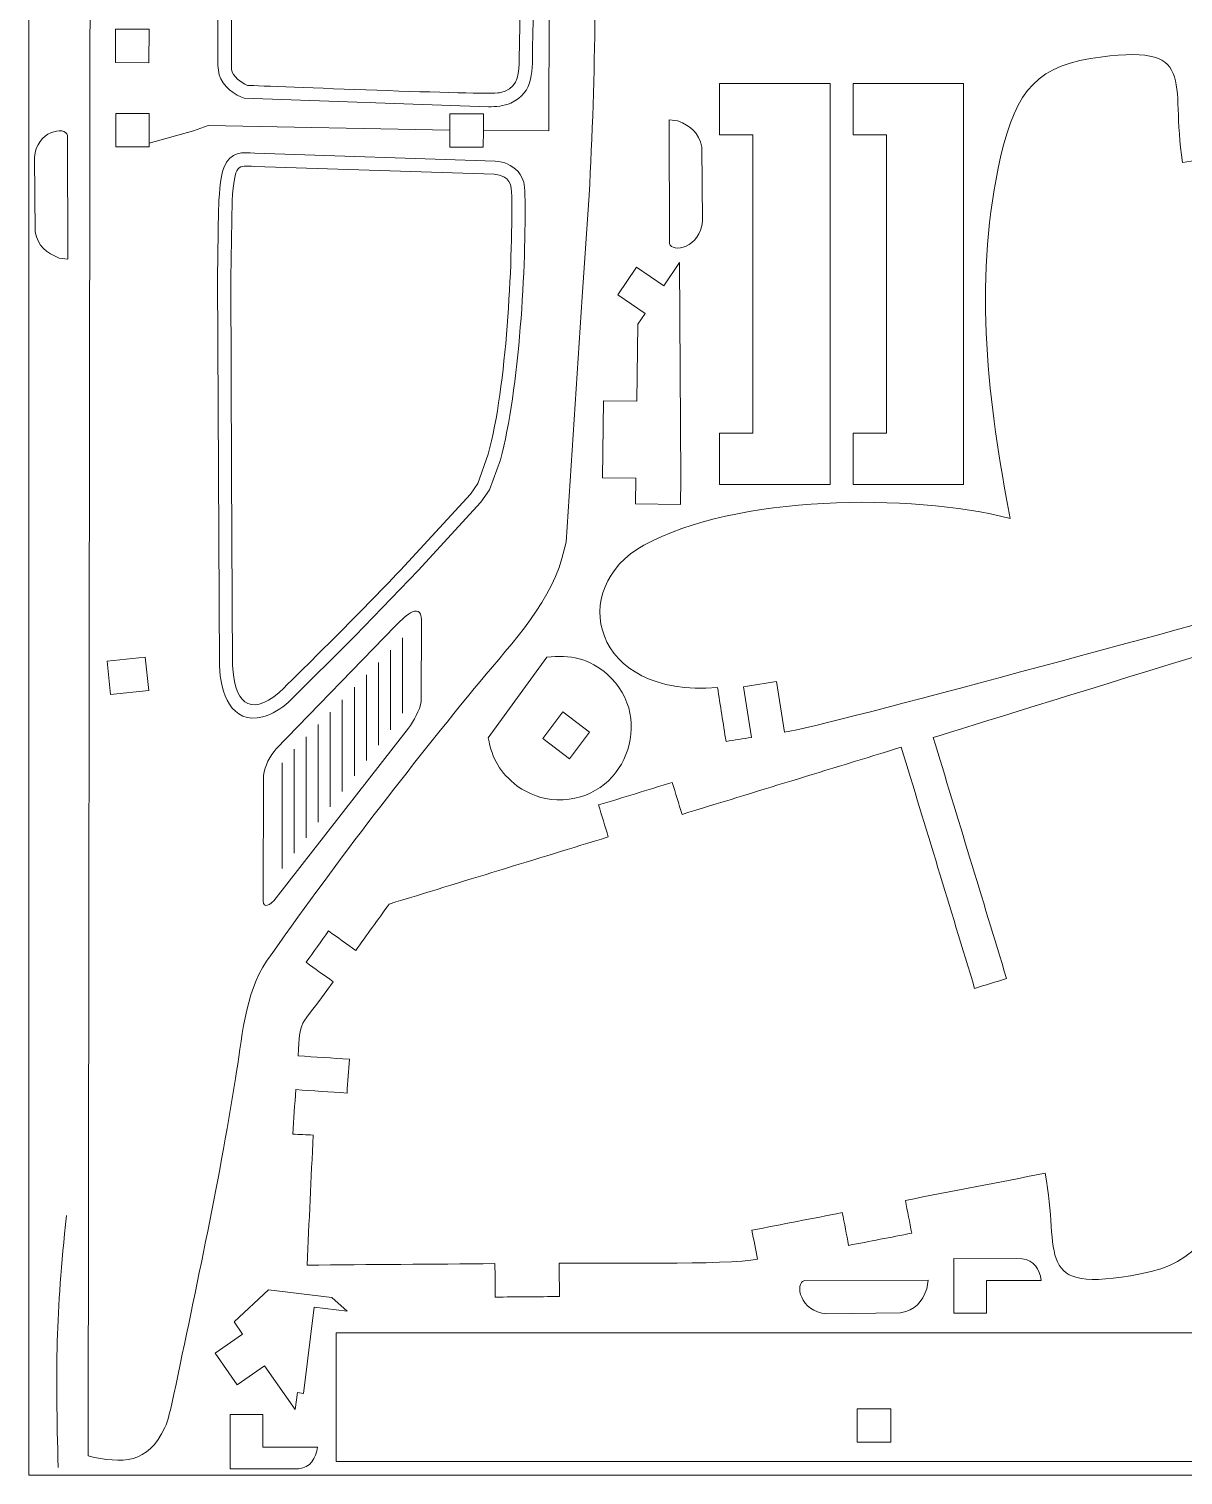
# Model space of a CAD drawing. Header units: centimetres. Extents: x -107 to 69, y -18 to 12.
# Drawn here: x -107.34 to -96.98, y -17.43 to -4.44 of the extents above; entities that cross this region are included whole.
import ezdxf

# ---------------------------------------------------------------- set-up
doc = ezdxf.new("R2010")
doc.units = ezdxf.units.CM
doc.header["$MEASUREMENT"] = 0
doc.layers.add('Camada 1', color=7, linetype='Continuous')

msp = doc.modelspace()

# ---------------------------------------------------------------- linework, layer by layer
at = {"layer": 'Camada 1', "color": 1, "lineweight": 0}
msp.add_lwpolyline([(-107.34275, -17.42933), (-86.34275, -17.42933), (-86.34275, 12.27067), (-107.34275, 12.27067), (-107.34275, -17.42933)], close=True, dxfattribs=at)
at = {"layer": 'Camada 1', "color": 250, "lineweight": 9}
for points, knots in [([(-106.05858, -16.78946), (-105.86244, -15.8555), (-105.63739, -14.81185), (-105.48662, -13.8674), (-105.48662, -13.8674), (-105.43358, -13.53515), (-105.40253, -13.09477), (-105.20774, -12.81284), (-105.20774, -12.81284), (-104.61204, -11.96343), (-103.99988, -11.16693), (-103.3427, -10.36273), (-103.3427, -10.36273), (-103.07159, -10.03097), (-102.67537, -9.62723), (-102.55468, -9.1947), (-102.55468, -9.1947), (-102.55468, -9.1947), (-102.51604, -9.04739), (-102.51604, -9.04739), (-102.51604, -9.04739), (-102.51604, -9.04739), (-102.37399, -6.84576), (-102.37399, -6.84576), (-102.37399, -6.84576), (-102.37399, -6.84576), (-102.3107, -5.93127), (-102.3107, -5.93127), (-102.3107, -5.93127), (-102.282, -5.40195), (-102.26215, -4.83613), (-102.25817, -4.3063), (-102.25817, -4.3063), (-102.25817, -4.3063), (-102.2578, -1.11306), (-102.2578, -1.11306), (-102.2578, -1.11306), (-102.26256, -1.07585), (-102.27726, -1.00613), (-102.29794, -0.97335), (-102.29794, -0.97335), (-102.29794, -0.97335), (-102.66076, -0.50302), (-102.66076, -0.50302), (-102.66076, -0.50302), (-102.66076, -0.50302), (-105.81655, 3.54044), (-105.81655, 3.54044), (-105.81655, 3.54044), (-105.81655, 3.54044), (-105.81713, 3.53881), (-105.81713, 3.53881), (-105.81713, 3.53881), (-105.95515, 5.75229), (-106.13233, 8.11365), (-106.40836, 10.32074), (-106.40836, 10.32074), (-106.43099, 10.50175), (-106.56431, 11.53708), (-106.58309, 11.56585), (-106.58309, 11.56585), (-106.67483, 11.70637), (-106.90877, 11.60312), (-107.0277, 11.55454), (-107.0277, 11.55454), (-107.0277, 11.55454), (-106.94124, 8.71306), (-106.94124, 8.71306), (-106.94124, 8.71306), (-106.88802, 7.16652), (-106.81273, 5.6253), (-106.79092, 4.07671), (-106.79092, 4.07671), (-106.79092, 4.07671), (-106.78219, 3.15691), (-106.78219, 3.15691), (-106.78219, 3.15691), (-106.78219, 3.15691), (-106.79465, -5.5242), (-106.79465, -5.5242), (-106.79465, -5.5242), (-106.79465, -5.5242), (-106.81139, -17.25776), (-106.81139, -17.25776), (-106.81139, -17.25776), (-106.50317, -17.32716), (-106.27258, -17.33105), (-106.12207, -17.00209), (-106.12207, -17.00209), (-106.09121, -16.93463), (-106.07717, -16.86095), (-106.05858, -16.78946)], [0, 0, 0, 0, 0.04166667, 0.04166667, 0.04166667, 0.04166667, 0.08333333, 0.08333333, 0.08333333, 0.08333333, 0.125, 0.125, 0.125, 0.125, 0.16666667, 0.16666667, 0.16666667, 0.16666667, 0.20833333, 0.20833333, 0.20833333, 0.20833333, 0.25, 0.25, 0.25, 0.25, 0.29166667, 0.29166667, 0.29166667, 0.29166667, 0.33333333, 0.33333333, 0.33333333, 0.33333333, 0.375, 0.375, 0.375, 0.375, 0.41666667, 0.41666667, 0.41666667, 0.41666667, 0.45833333, 0.45833333, 0.45833333, 0.45833333, 0.5, 0.5, 0.5, 0.5, 0.54166667, 0.54166667, 0.54166667, 0.54166667, 0.58333333, 0.58333333, 0.58333333, 0.58333333, 0.625, 0.625, 0.625, 0.625, 0.66666667, 0.66666667, 0.66666667, 0.66666667, 0.70833333, 0.70833333, 0.70833333, 0.70833333, 0.75, 0.75, 0.75, 0.75, 0.79166667, 0.79166667, 0.79166667, 0.79166667, 0.83333333, 0.83333333, 0.83333333, 0.83333333, 0.875, 0.875, 0.875, 0.875, 0.91666667, 0.91666667, 0.91666667, 0.91666667, 1, 1, 1, 1]), ([(-105.37991, -4.94454), (-105.1786, -4.95173), (-103.2349, -5.03284), (-103.11464, -5.01088), (-103.11464, -5.01088), (-102.96624, -4.98378), (-102.94278, -4.87223), (-102.93988, -4.7502), (-102.93988, -4.7502), (-102.92075, -3.94501), (-102.92618, -3.16693), (-102.94501, -2.36152), (-102.94501, -2.36152), (-102.95492, -1.93737), (-102.97402, -0.98237), (-103.23845, -0.62665), (-103.23845, -0.62665), (-103.23845, -0.62665), (-103.76545, 0.03467), (-103.76545, 0.03467), (-103.76545, 0.03467), (-103.99788, 0.3224), (-105.03041, 1.63125), (-105.39131, 1.85102), (-105.39131, 1.85102), (-105.52392, 1.93178), (-105.51781, 1.5396), (-105.51826, 1.48668), (-105.51826, 1.48668), (-105.51826, 1.48668), (-105.52376, -4.79874), (-105.52376, -4.79874), (-105.52376, -4.79874), (-105.51014, -4.87109), (-105.44198, -4.91563), (-105.37991, -4.94454)], [0, 0, 0, 0, 0.1, 0.1, 0.1, 0.1, 0.2, 0.2, 0.2, 0.2, 0.3, 0.3, 0.3, 0.3, 0.4, 0.4, 0.4, 0.4, 0.5, 0.5, 0.5, 0.5, 0.6, 0.6, 0.6, 0.6, 0.7, 0.7, 0.7, 0.7, 0.8, 0.8, 0.8, 0.8, 1, 1, 1, 1]), ([(-106.26436, -4.74072), (-106.26436, -4.74072), (-106.56446, -4.74028), (-106.56446, -4.74028), (-106.56446, -4.74028), (-106.56446, -4.74028), (-106.56406, -4.44017), (-106.56406, -4.44017), (-106.56406, -4.44017), (-106.56406, -4.44017), (-106.26395, -4.44061), (-106.26395, -4.44061), (-106.26395, -4.44061), (-106.26395, -4.44061), (-106.26436, -4.74072), (-106.26436, -4.74072)], [0, 0, 0, 0, 0.2, 0.2, 0.2, 0.2, 0.4, 0.4, 0.4, 0.4, 0.6, 0.6, 0.6, 0.6, 1, 1, 1, 1]), ([(-90.239, -6.22459), (-90.29999, -6.21959), (-90.36099, -6.21456), (-90.42199, -6.20955), (-90.42199, -6.20955), (-90.39011, -5.82108), (-90.35821, -5.4326), (-90.32631, -5.04413), (-90.32631, -5.04413), (-90.88874, -5.02884), (-91.45116, -5.01354), (-92.01357, -4.99825), (-92.01357, -4.99825), (-92.01085, -4.89826), (-92.00815, -4.79825), (-92.00542, -4.69825), (-92.00542, -4.69825), (-92.19773, -4.69302), (-92.39004, -4.68779), (-92.58235, -4.68256), (-92.58235, -4.68256), (-92.58508, -4.78256), (-92.5878, -4.88256), (-92.59051, -4.98257), (-92.59051, -4.98257), (-92.94868, -4.97283), (-94.09985, -4.91263), (-94.37248, -4.95582), (-94.37248, -4.95582), (-94.35863, -5.04325), (-94.34479, -5.13066), (-94.33094, -5.21809), (-94.33094, -5.21809), (-94.60319, -5.26121), (-94.87544, -5.30433), (-95.1477, -5.34745), (-95.1477, -5.34745), (-95.16334, -5.24864), (-95.179, -5.14983), (-95.19464, -5.05102), (-95.19464, -5.05102), (-95.38466, -5.08112), (-95.57469, -5.11122), (-95.7647, -5.14131), (-95.7647, -5.14131), (-95.74905, -5.24012), (-95.7334, -5.33894), (-95.71775, -5.43773), (-95.71775, -5.43773), (-96.13877, -5.50428), (-96.55982, -5.57085), (-96.98084, -5.6374), (-96.98084, -5.6374), (-97.09732, -4.90195), (-96.8119, -4.54967), (-97.80594, -4.70373), (-97.80594, -4.70373), (-98.34175, -4.78678), (-98.50371, -5.06045), (-98.63633, -5.68995), (-98.63633, -5.68995), (-98.85383, -6.7223), (-98.7269, -7.81456), (-98.52804, -8.83531), (-98.52804, -8.83531), (-99.42728, -8.60478), (-100.99503, -8.62459), (-101.82042, -9.07672), (-101.82042, -9.07672), (-102.51085, -9.45493), (-102.29307, -10.45093), (-101.15742, -10.35387), (-101.15742, -10.35387), (-101.1318, -10.51559), (-101.10618, -10.67733), (-101.08057, -10.83907), (-101.08057, -10.83907), (-101.00456, -10.82703), (-100.92855, -10.81499), (-100.85254, -10.80296), (-100.85254, -10.80296), (-100.87662, -10.65094), (-100.90069, -10.49893), (-100.92477, -10.34692), (-100.92477, -10.34692), (-100.82597, -10.33127), (-100.72716, -10.31561), (-100.62834, -10.29997), (-100.62834, -10.29997), (-100.60427, -10.45199), (-100.5802, -10.60399), (-100.55611, -10.756), (-100.55611, -10.756), (-100.14259, -10.69051), (-96.79654, -9.76805), (-96.11315, -9.58531), (-96.11315, -9.58531), (-96.30752, -8.85579), (-96.50187, -8.12628), (-96.69623, -7.39678), (-96.69623, -7.39678), (-96.59958, -7.37102), (-96.50289, -7.34526), (-96.40624, -7.3195), (-96.40624, -7.3195), (-96.21192, -8.04883), (-96.01761, -8.77816), (-95.8233, -9.50748), (-95.8233, -9.50748), (-95.16026, -9.32948), (-94.49721, -9.15148), (-93.83418, -8.97349), (-93.83418, -8.97349), (-93.80825, -9.07012), (-93.78231, -9.16673), (-93.75636, -9.26335), (-93.75636, -9.26335), (-93.5334, -9.20349), (-93.31044, -9.14364), (-93.08746, -9.08378), (-93.08746, -9.08378), (-93.11341, -8.98715), (-93.13936, -8.89054), (-93.16528, -8.79391), (-93.16528, -8.79391), (-92.50225, -8.61592), (-91.83922, -8.43792), (-91.17618, -8.25993), (-91.17618, -8.25993), (-91.07149, -8.12454), (-90.9668, -7.98914), (-90.86211, -7.85376), (-90.86211, -7.85376), (-90.78296, -7.91494), (-90.70382, -7.97615), (-90.62469, -8.03734), (-90.62469, -8.03734), (-90.55407, -7.94603), (-90.48345, -7.8547), (-90.41284, -7.76339), (-90.41284, -7.76339), (-90.49199, -7.7022), (-90.57112, -7.64101), (-90.65026, -7.5798), (-90.65026, -7.5798), (-90.30859, -7.13793), (-90.34614, -7.27127), (-90.31097, -6.92606), (-90.31097, -6.92606), (-90.4642, -6.91044), (-90.61742, -6.89482), (-90.77065, -6.87922), (-90.77065, -6.87922), (-90.76024, -6.77828), (-90.74949, -6.6769), (-90.73941, -6.57598), (-90.73941, -6.57598), (-90.58632, -6.59178), (-90.43323, -6.60757), (-90.28013, -6.62338), (-90.28013, -6.62338), (-90.26641, -6.49045), (-90.2527, -6.35751), (-90.239, -6.22459)], [0, 0, 0, 0, 0.02380952, 0.02380952, 0.02380952, 0.02380952, 0.04761905, 0.04761905, 0.04761905, 0.04761905, 0.07142857, 0.07142857, 0.07142857, 0.07142857, 0.0952381, 0.0952381, 0.0952381, 0.0952381, 0.11904762, 0.11904762, 0.11904762, 0.11904762, 0.14285714, 0.14285714, 0.14285714, 0.14285714, 0.16666667, 0.16666667, 0.16666667, 0.16666667, 0.19047619, 0.19047619, 0.19047619, 0.19047619, 0.21428571, 0.21428571, 0.21428571, 0.21428571, 0.23809524, 0.23809524, 0.23809524, 0.23809524, 0.26190476, 0.26190476, 0.26190476, 0.26190476, 0.28571429, 0.28571429, 0.28571429, 0.28571429, 0.30952381, 0.30952381, 0.30952381, 0.30952381, 0.33333333, 0.33333333, 0.33333333, 0.33333333, 0.35714286, 0.35714286, 0.35714286, 0.35714286, 0.38095238, 0.38095238, 0.38095238, 0.38095238, 0.4047619, 0.4047619, 0.4047619, 0.4047619, 0.42857143, 0.42857143, 0.42857143, 0.42857143, 0.45238095, 0.45238095, 0.45238095, 0.45238095, 0.47619048, 0.47619048, 0.47619048, 0.47619048, 0.5, 0.5, 0.5, 0.5, 0.52380952, 0.52380952, 0.52380952, 0.52380952, 0.54761905, 0.54761905, 0.54761905, 0.54761905, 0.57142857, 0.57142857, 0.57142857, 0.57142857, 0.5952381, 0.5952381, 0.5952381, 0.5952381, 0.61904762, 0.61904762, 0.61904762, 0.61904762, 0.64285714, 0.64285714, 0.64285714, 0.64285714, 0.66666667, 0.66666667, 0.66666667, 0.66666667, 0.69047619, 0.69047619, 0.69047619, 0.69047619, 0.71428571, 0.71428571, 0.71428571, 0.71428571, 0.73809524, 0.73809524, 0.73809524, 0.73809524, 0.76190476, 0.76190476, 0.76190476, 0.76190476, 0.78571429, 0.78571429, 0.78571429, 0.78571429, 0.80952381, 0.80952381, 0.80952381, 0.80952381, 0.83333333, 0.83333333, 0.83333333, 0.83333333, 0.85714286, 0.85714286, 0.85714286, 0.85714286, 0.88095238, 0.88095238, 0.88095238, 0.88095238, 0.9047619, 0.9047619, 0.9047619, 0.9047619, 0.92857143, 0.92857143, 0.92857143, 0.92857143, 0.95238095, 0.95238095, 0.95238095, 0.95238095, 1, 1, 1, 1]), ([(-101.13907, -8.06825), (-101.13907, -8.06825), (-100.83896, -8.06825), (-100.83896, -8.06825), (-100.83896, -8.06825), (-100.83896, -8.06825), (-100.83896, -5.39041), (-100.83896, -5.39041), (-100.83896, -5.39041), (-100.83896, -5.39041), (-101.13907, -5.39041), (-101.13907, -5.39041), (-101.13907, -5.39041), (-101.13907, -5.39041), (-101.13907, -4.92871), (-101.13907, -4.92871), (-101.13907, -4.92871), (-101.13907, -4.92871), (-100.14643, -4.92871), (-100.14643, -4.92871), (-100.14643, -4.92871), (-100.14643, -4.92871), (-100.14643, -8.52995), (-100.14643, -8.52995), (-100.14643, -8.52995), (-100.14643, -8.52995), (-101.13907, -8.52995), (-101.13907, -8.52995), (-101.13907, -8.52995), (-101.13907, -8.52995), (-101.13907, -8.06825), (-101.13907, -8.06825)], [0, 0, 0, 0, 0.11111111, 0.11111111, 0.11111111, 0.11111111, 0.22222222, 0.22222222, 0.22222222, 0.22222222, 0.33333333, 0.33333333, 0.33333333, 0.33333333, 0.44444444, 0.44444444, 0.44444444, 0.44444444, 0.55555556, 0.55555556, 0.55555556, 0.55555556, 0.66666667, 0.66666667, 0.66666667, 0.66666667, 0.77777778, 0.77777778, 0.77777778, 0.77777778, 1, 1, 1, 1]), ([(-99.93907, -8.06823), (-99.93907, -8.06823), (-99.93907, -8.52993), (-99.93907, -8.52993), (-99.93907, -8.52993), (-99.93907, -8.52993), (-98.94643, -8.52993), (-98.94643, -8.52993), (-98.94643, -8.52993), (-98.94643, -8.52993), (-98.94643, -4.92869), (-98.94643, -4.92869), (-98.94643, -4.92869), (-98.94643, -4.92869), (-99.93907, -4.92869), (-99.93907, -4.92869), (-99.93907, -4.92869), (-99.93907, -4.92869), (-99.93907, -5.39039), (-99.93907, -5.39039), (-99.93907, -5.39039), (-99.93907, -5.39039), (-99.63896, -5.39039), (-99.63896, -5.39039), (-99.63896, -5.39039), (-99.63896, -5.39039), (-99.63896, -8.06823), (-99.63896, -8.06823), (-99.63896, -8.06823), (-99.63896, -8.06823), (-99.93907, -8.06823), (-99.93907, -8.06823)], [0, 0, 0, 0, 0.11111111, 0.11111111, 0.11111111, 0.11111111, 0.22222222, 0.22222222, 0.22222222, 0.22222222, 0.33333333, 0.33333333, 0.33333333, 0.33333333, 0.44444444, 0.44444444, 0.44444444, 0.44444444, 0.55555556, 0.55555556, 0.55555556, 0.55555556, 0.66666667, 0.66666667, 0.66666667, 0.66666667, 0.77777778, 0.77777778, 0.77777778, 0.77777778, 1, 1, 1, 1]), ([(-106.47455, -5.49743), (-106.47455, -5.49743), (-106.5635, -5.49643), (-106.5635, -5.49643), (-106.5635, -5.49643), (-106.5635, -5.49643), (-106.56317, -5.19636), (-106.56317, -5.19636), (-106.56317, -5.19636), (-106.56317, -5.19636), (-106.26306, -5.19681), (-106.26306, -5.19681), (-106.26306, -5.19681), (-106.26306, -5.19681), (-106.26343, -5.49685), (-106.26343, -5.49685), (-106.26343, -5.49685), (-106.26343, -5.49685), (-106.47455, -5.49743), (-106.47455, -5.49743)], [0, 0, 0, 0, 0.16666667, 0.16666667, 0.16666667, 0.16666667, 0.33333333, 0.33333333, 0.33333333, 0.33333333, 0.5, 0.5, 0.5, 0.5, 0.66666667, 0.66666667, 0.66666667, 0.66666667, 1, 1, 1, 1]), ([(-107.07038, -6.4956), (-107.07038, -6.4956), (-106.99269, -6.50584), (-106.99269, -6.50584), (-106.99269, -6.50584), (-106.99269, -6.50584), (-106.99598, -5.39471), (-106.99598, -5.39471), (-106.99598, -5.39471), (-107.01593, -5.30505), (-107.27693, -5.35395), (-107.2928, -5.59398), (-107.2928, -5.59398), (-107.2928, -5.59398), (-107.28619, -6.25926), (-107.28619, -6.25926), (-107.28619, -6.25926), (-107.26077, -6.39309), (-107.18771, -6.44819), (-107.07038, -6.4956)], [0, 0, 0, 0, 0.16666667, 0.16666667, 0.16666667, 0.16666667, 0.33333333, 0.33333333, 0.33333333, 0.33333333, 0.5, 0.5, 0.5, 0.5, 0.66666667, 0.66666667, 0.66666667, 0.66666667, 1, 1, 1, 1]), ([(-103.26066, -5.35134), (-103.26066, -5.35134), (-103.26101, -5.50044), (-103.26101, -5.50044), (-103.26101, -5.50044), (-103.26101, -5.50044), (-103.56115, -5.50009), (-103.56115, -5.50009), (-103.56115, -5.50009), (-103.56115, -5.50009), (-103.56073, -5.19993), (-103.56073, -5.19993), (-103.56073, -5.19993), (-103.56073, -5.19993), (-103.26056, -5.20037), (-103.26056, -5.20037), (-103.26056, -5.20037), (-103.26056, -5.20037), (-103.26066, -5.35134), (-103.26066, -5.35134)], [0, 0, 0, 0, 0.16666667, 0.16666667, 0.16666667, 0.16666667, 0.33333333, 0.33333333, 0.33333333, 0.33333333, 0.5, 0.5, 0.5, 0.5, 0.66666667, 0.66666667, 0.66666667, 0.66666667, 1, 1, 1, 1]), ([(-101.51514, -5.26307), (-101.51514, -5.26307), (-101.59281, -5.25283), (-101.59281, -5.25283), (-101.59281, -5.25283), (-101.59281, -5.25283), (-101.58955, -6.36396), (-101.58955, -6.36396), (-101.58955, -6.36396), (-101.56947, -6.45366), (-101.30851, -6.40463), (-101.2927, -6.16469), (-101.2927, -6.16469), (-101.2927, -6.16469), (-101.2993, -5.49941), (-101.2993, -5.49941), (-101.2993, -5.49941), (-101.32471, -5.36556), (-101.39784, -5.31046), (-101.51514, -5.26307)], [0, 0, 0, 0, 0.16666667, 0.16666667, 0.16666667, 0.16666667, 0.33333333, 0.33333333, 0.33333333, 0.33333333, 0.5, 0.5, 0.5, 0.5, 0.66666667, 0.66666667, 0.66666667, 0.66666667, 1, 1, 1, 1]), ([(-105.09383, -10.39881), (-104.69666, -10.00655), (-104.31607, -9.63106), (-103.9327, -9.22332), (-103.9327, -9.22332), (-103.9327, -9.22332), (-103.3755, -8.61646), (-103.3755, -8.61646), (-103.3755, -8.61646), (-103.3755, -8.61646), (-103.3106, -8.52264), (-103.3106, -8.52264), (-103.3106, -8.52264), (-103.3106, -8.52264), (-103.2162, -8.25755), (-103.2162, -8.25755), (-103.2162, -8.25755), (-103.05157, -7.63967), (-102.999, -6.57115), (-103.00584, -5.93951), (-103.00584, -5.93951), (-103.00693, -5.83883), (-103.0204, -5.75566), (-103.16254, -5.74301), (-103.16254, -5.74301), (-103.16254, -5.74301), (-105.31669, -5.6725), (-105.31669, -5.6725), (-105.31669, -5.6725), (-105.46633, -5.66607), (-105.49454, -5.63766), (-105.5173, -5.98175), (-105.5173, -5.98175), (-105.5173, -5.98175), (-105.52907, -6.67626), (-105.52907, -6.67626), (-105.52907, -6.67626), (-105.52907, -6.67626), (-105.52192, -8.41729), (-105.52192, -8.41729), (-105.52192, -8.41729), (-105.52192, -8.41729), (-105.51278, -10.15558), (-105.51278, -10.15558), (-105.51278, -10.15558), (-105.50214, -10.46925), (-105.36872, -10.63054), (-105.09383, -10.39881)], [0, 0, 0, 0, 0.07692308, 0.07692308, 0.07692308, 0.07692308, 0.15384615, 0.15384615, 0.15384615, 0.15384615, 0.23076923, 0.23076923, 0.23076923, 0.23076923, 0.30769231, 0.30769231, 0.30769231, 0.30769231, 0.38461538, 0.38461538, 0.38461538, 0.38461538, 0.46153846, 0.46153846, 0.46153846, 0.46153846, 0.53846154, 0.53846154, 0.53846154, 0.53846154, 0.61538462, 0.61538462, 0.61538462, 0.61538462, 0.69230769, 0.69230769, 0.69230769, 0.69230769, 0.76923077, 0.76923077, 0.76923077, 0.76923077, 0.84615385, 0.84615385, 0.84615385, 0.84615385, 1, 1, 1, 1]), ([(-101.88611, -6.57805), (-101.88611, -6.57805), (-102.05427, -6.82664), (-102.05427, -6.82664), (-102.05427, -6.82664), (-102.05427, -6.82664), (-101.80762, -6.99347), (-101.80762, -6.99347), (-101.80762, -6.99347), (-101.80762, -6.99347), (-101.87229, -7.08907), (-101.87229, -7.08907), (-101.87229, -7.08907), (-101.87229, -7.08907), (-101.88198, -7.78153), (-101.88198, -7.78153), (-101.88198, -7.78153), (-101.88198, -7.78153), (-102.18207, -7.77736), (-102.18207, -7.77736), (-102.18207, -7.77736), (-102.18207, -7.77736), (-102.19172, -8.46982), (-102.19172, -8.46982), (-102.19172, -8.46982), (-102.19172, -8.46982), (-101.89166, -8.474), (-101.89166, -8.474), (-101.89166, -8.474), (-101.89166, -8.474), (-101.89486, -8.70485), (-101.89486, -8.70485), (-101.89486, -8.70485), (-101.89486, -8.70485), (-101.48927, -8.71051), (-101.48927, -8.71051), (-101.48927, -8.71051), (-101.48927, -8.71051), (-101.48605, -8.47969), (-101.48605, -8.47969), (-101.48605, -8.47969), (-101.48605, -8.47969), (-101.49819, -6.53598), (-101.49819, -6.53598), (-101.49819, -6.53598), (-101.49819, -6.53598), (-101.63949, -6.74488), (-101.63949, -6.74488), (-101.63949, -6.74488), (-101.63949, -6.74488), (-101.88611, -6.57805), (-101.88611, -6.57805)], [0, 0, 0, 0, 0.07142857, 0.07142857, 0.07142857, 0.07142857, 0.14285714, 0.14285714, 0.14285714, 0.14285714, 0.21428571, 0.21428571, 0.21428571, 0.21428571, 0.28571429, 0.28571429, 0.28571429, 0.28571429, 0.35714286, 0.35714286, 0.35714286, 0.35714286, 0.42857143, 0.42857143, 0.42857143, 0.42857143, 0.5, 0.5, 0.5, 0.5, 0.57142857, 0.57142857, 0.57142857, 0.57142857, 0.64285714, 0.64285714, 0.64285714, 0.64285714, 0.71428571, 0.71428571, 0.71428571, 0.71428571, 0.78571429, 0.78571429, 0.78571429, 0.78571429, 0.85714286, 0.85714286, 0.85714286, 0.85714286, 1, 1, 1, 1]), ([(-104.97302, -14.36637), (-104.91189, -14.36924), (-104.85076, -14.37212), (-104.78961, -14.37501), (-104.78961, -14.37501), (-104.80792, -14.76436), (-104.82625, -15.15371), (-104.84455, -15.54306), (-104.84455, -15.54306), (-104.28195, -15.53871), (-103.71933, -15.53438), (-103.15673, -15.53003), (-103.15673, -15.53003), (-103.15595, -15.63006), (-103.15517, -15.73009), (-103.15439, -15.83012), (-103.15439, -15.83012), (-102.96203, -15.82865), (-102.76965, -15.82715), (-102.57727, -15.82568), (-102.57727, -15.82568), (-102.57804, -15.72563), (-102.57882, -15.6256), (-102.5796, -15.52557), (-102.5796, -15.52557), (-102.22129, -15.52279), (-101.06873, -15.54277), (-100.79778, -15.49011), (-100.79778, -15.49011), (-100.81466, -15.40322), (-100.83155, -15.31633), (-100.84844, -15.22944), (-100.84844, -15.22944), (-100.57786, -15.17685), (-100.30728, -15.12425), (-100.03671, -15.07166), (-100.03671, -15.07166), (-100.01762, -15.16986), (-99.99852, -15.26806), (-99.97943, -15.36626), (-99.97943, -15.36626), (-99.79058, -15.32956), (-99.60173, -15.29285), (-99.41287, -15.25614), (-99.41287, -15.25614), (-99.43197, -15.15794), (-99.45106, -15.05972), (-99.47014, -14.96153), (-99.47014, -14.96153), (-99.05169, -14.88033), (-98.63324, -14.79911), (-98.2148, -14.7179), (-98.2148, -14.7179), (-98.07272, -15.44884), (-98.34567, -15.81087), (-97.35762, -15.62221), (-97.35762, -15.62221), (-96.82502, -15.52051), (-96.67272, -15.24135), (-96.56214, -14.60761), (-96.56214, -14.60761), (-96.38081, -13.5683), (-96.54577, -12.48113), (-96.78014, -11.46795), (-96.78014, -11.46795), (-95.8734, -11.66696), (-94.3073, -11.59245), (-93.49819, -11.11178), (-93.49819, -11.11178), (-92.82138, -10.70971), (-93.07379, -9.72193), (-94.20537, -9.85855), (-94.20537, -9.85855), (-94.2366, -9.69782), (-94.26785, -9.53707), (-94.2991, -9.37633), (-94.2991, -9.37633), (-94.37464, -9.39101), (-94.45019, -9.40569), (-94.52573, -9.42038), (-94.52573, -9.42038), (-94.49635, -9.57146), (-94.46699, -9.72254), (-94.43763, -9.87362), (-94.43763, -9.87362), (-94.53582, -9.89271), (-94.63402, -9.9118), (-94.73223, -9.93089), (-94.73223, -9.93089), (-94.7616, -9.7798), (-94.79096, -9.62873), (-94.82033, -9.47765), (-94.82033, -9.47765), (-95.23131, -9.55754), (-98.54314, -10.59621), (-99.21973, -10.80269), (-99.21973, -10.80269), (-99.00003, -11.52498), (-98.78033, -12.24726), (-98.56062, -12.96953), (-98.56062, -12.96953), (-98.65633, -12.99865), (-98.75205, -13.02777), (-98.84775, -13.05688), (-98.84775, -13.05688), (-99.0674, -12.33478), (-99.28704, -11.61269), (-99.50669, -10.89059), (-99.50669, -10.89059), (-100.16311, -11.09162), (-100.81954, -11.29264), (-101.47596, -11.49367), (-101.47596, -11.49367), (-101.50525, -11.39801), (-101.53454, -11.30236), (-101.56385, -11.2067), (-101.56385, -11.2067), (-101.78458, -11.2743), (-102.00532, -11.3419), (-102.22607, -11.4095), (-102.22607, -11.4095), (-102.19678, -11.50517), (-102.16748, -11.60081), (-102.13818, -11.69647), (-102.13818, -11.69647), (-102.7946, -11.8975), (-103.45102, -12.09853), (-104.10744, -12.29955), (-104.10744, -12.29955), (-104.20734, -12.43852), (-104.30725, -12.57749), (-104.40715, -12.71644), (-104.40715, -12.71644), (-104.48838, -12.65804), (-104.5696, -12.59964), (-104.65083, -12.54125), (-104.65083, -12.54125), (-104.71822, -12.63498), (-104.7856, -12.72871), (-104.85298, -12.82243), (-104.85298, -12.82243), (-104.77175, -12.88083), (-104.69052, -12.93922), (-104.60929, -12.99762), (-104.60929, -12.99762), (-104.93535, -13.45115), (-104.90247, -13.31658), (-104.92557, -13.66281), (-104.92557, -13.66281), (-104.77189, -13.67308), (-104.61821, -13.68333), (-104.46454, -13.69359), (-104.46454, -13.69359), (-104.47142, -13.79482), (-104.47863, -13.89651), (-104.48518, -13.99772), (-104.48518, -13.99772), (-104.63873, -13.98728), (-104.79228, -13.97683), (-104.94583, -13.96639), (-104.94583, -13.96639), (-104.9549, -14.09971), (-104.96397, -14.23304), (-104.97302, -14.36637)], [0, 0, 0, 0, 0.02380952, 0.02380952, 0.02380952, 0.02380952, 0.04761905, 0.04761905, 0.04761905, 0.04761905, 0.07142857, 0.07142857, 0.07142857, 0.07142857, 0.0952381, 0.0952381, 0.0952381, 0.0952381, 0.11904762, 0.11904762, 0.11904762, 0.11904762, 0.14285714, 0.14285714, 0.14285714, 0.14285714, 0.16666667, 0.16666667, 0.16666667, 0.16666667, 0.19047619, 0.19047619, 0.19047619, 0.19047619, 0.21428571, 0.21428571, 0.21428571, 0.21428571, 0.23809524, 0.23809524, 0.23809524, 0.23809524, 0.26190476, 0.26190476, 0.26190476, 0.26190476, 0.28571429, 0.28571429, 0.28571429, 0.28571429, 0.30952381, 0.30952381, 0.30952381, 0.30952381, 0.33333333, 0.33333333, 0.33333333, 0.33333333, 0.35714286, 0.35714286, 0.35714286, 0.35714286, 0.38095238, 0.38095238, 0.38095238, 0.38095238, 0.4047619, 0.4047619, 0.4047619, 0.4047619, 0.42857143, 0.42857143, 0.42857143, 0.42857143, 0.45238095, 0.45238095, 0.45238095, 0.45238095, 0.47619048, 0.47619048, 0.47619048, 0.47619048, 0.5, 0.5, 0.5, 0.5, 0.52380952, 0.52380952, 0.52380952, 0.52380952, 0.54761905, 0.54761905, 0.54761905, 0.54761905, 0.57142857, 0.57142857, 0.57142857, 0.57142857, 0.5952381, 0.5952381, 0.5952381, 0.5952381, 0.61904762, 0.61904762, 0.61904762, 0.61904762, 0.64285714, 0.64285714, 0.64285714, 0.64285714, 0.66666667, 0.66666667, 0.66666667, 0.66666667, 0.69047619, 0.69047619, 0.69047619, 0.69047619, 0.71428571, 0.71428571, 0.71428571, 0.71428571, 0.73809524, 0.73809524, 0.73809524, 0.73809524, 0.76190476, 0.76190476, 0.76190476, 0.76190476, 0.78571429, 0.78571429, 0.78571429, 0.78571429, 0.80952381, 0.80952381, 0.80952381, 0.80952381, 0.83333333, 0.83333333, 0.83333333, 0.83333333, 0.85714286, 0.85714286, 0.85714286, 0.85714286, 0.88095238, 0.88095238, 0.88095238, 0.88095238, 0.9047619, 0.9047619, 0.9047619, 0.9047619, 0.92857143, 0.92857143, 0.92857143, 0.92857143, 0.95238095, 0.95238095, 0.95238095, 0.95238095, 1, 1, 1, 1]), ([(-106.26679, -10.38097), (-106.26679, -10.38097), (-106.29721, -10.0821), (-106.29721, -10.0821), (-106.29721, -10.0821), (-106.29721, -10.0821), (-106.64128, -10.11705), (-106.64128, -10.11705), (-106.64128, -10.11705), (-106.64128, -10.11705), (-106.61108, -10.41647), (-106.61108, -10.41647), (-106.61108, -10.41647), (-106.61108, -10.41647), (-106.26679, -10.38097), (-106.26679, -10.38097)], [0, 0, 0, 0, 0.2, 0.2, 0.2, 0.2, 0.4, 0.4, 0.4, 0.4, 0.6, 0.6, 0.6, 0.6, 1, 1, 1, 1]), ([(-102.95645, -11.23974), (-103.11289, -11.11316), (-103.17948, -11.00316), (-103.2166, -10.80505), (-103.2166, -10.80505), (-103.2166, -10.80505), (-102.69119, -10.08188), (-102.69119, -10.08188), (-102.69119, -10.08188), (-102.4862, -10.05527), (-102.30409, -10.09509), (-102.14593, -10.23649), (-102.14593, -10.23649), (-101.6997, -10.63543), (-101.99756, -11.38341), (-102.59957, -11.36271), (-102.59957, -11.36271), (-102.74017, -11.35788), (-102.84211, -11.31424), (-102.95645, -11.23974)], [0, 0, 0, 0, 0.16666667, 0.16666667, 0.16666667, 0.16666667, 0.33333333, 0.33333333, 0.33333333, 0.33333333, 0.5, 0.5, 0.5, 0.5, 0.66666667, 0.66666667, 0.66666667, 0.66666667, 1, 1, 1, 1]), ([(-102.5459, -10.57357), (-102.5459, -10.57357), (-102.72612, -10.81354), (-102.72612, -10.81354), (-102.72612, -10.81354), (-102.72612, -10.81354), (-102.48618, -10.99374), (-102.48618, -10.99374), (-102.48618, -10.99374), (-102.48618, -10.99374), (-102.30591, -10.7538), (-102.30591, -10.7538), (-102.30591, -10.7538), (-102.30591, -10.7538), (-102.5459, -10.57357), (-102.5459, -10.57357)], [0, 0, 0, 0, 0.2, 0.2, 0.2, 0.2, 0.4, 0.4, 0.4, 0.4, 0.6, 0.6, 0.6, 0.6, 1, 1, 1, 1]), ([(-99.03518, -15.48405), (-99.03518, -15.48405), (-99.03518, -15.9746), (-99.03518, -15.9746), (-99.03518, -15.9746), (-99.03518, -15.9746), (-98.74085, -15.9746), (-98.74085, -15.9746), (-98.74085, -15.9746), (-98.74085, -15.9746), (-98.74085, -15.68028), (-98.74085, -15.68028), (-98.74085, -15.68028), (-98.74085, -15.68028), (-98.25031, -15.68028), (-98.25031, -15.68028), (-98.25031, -15.68028), (-98.26442, -15.58101), (-98.31448, -15.49632), (-98.42093, -15.48572), (-98.42093, -15.48572), (-98.42093, -15.48572), (-99.03518, -15.48405), (-99.03518, -15.48405)], [0, 0, 0, 0, 0.14285714, 0.14285714, 0.14285714, 0.14285714, 0.28571429, 0.28571429, 0.28571429, 0.28571429, 0.42857143, 0.42857143, 0.42857143, 0.42857143, 0.57142857, 0.57142857, 0.57142857, 0.57142857, 0.71428571, 0.71428571, 0.71428571, 0.71428571, 1, 1, 1, 1]), ([(-99.27649, -15.75694), (-99.27649, -15.75694), (-99.26625, -15.67927), (-99.26625, -15.67927), (-99.26625, -15.67927), (-99.26625, -15.67927), (-100.37738, -15.68253), (-100.37738, -15.68253), (-100.37738, -15.68253), (-100.46701, -15.70251), (-100.41821, -15.96345), (-100.17811, -15.97938), (-100.17811, -15.97938), (-100.17811, -15.97938), (-99.51283, -15.97278), (-99.51283, -15.97278), (-99.51283, -15.97278), (-99.37898, -15.94732), (-99.32389, -15.87426), (-99.27649, -15.75694)], [0, 0, 0, 0, 0.16666667, 0.16666667, 0.16666667, 0.16666667, 0.33333333, 0.33333333, 0.33333333, 0.33333333, 0.5, 0.5, 0.5, 0.5, 0.66666667, 0.66666667, 0.66666667, 0.66666667, 1, 1, 1, 1]), ([(-104.93156, -16.68871), (-104.93156, -16.68871), (-104.87659, -16.69545), (-104.87659, -16.69545), (-104.87659, -16.69545), (-104.87659, -16.69545), (-104.78158, -15.92166), (-104.78158, -15.92166), (-104.78158, -15.92166), (-104.78158, -15.92166), (-104.48375, -15.95823), (-104.48375, -15.95823), (-104.48375, -15.95823), (-104.48375, -15.95823), (-104.62072, -15.8344), (-104.62072, -15.8344), (-104.62072, -15.8344), (-104.62072, -15.8344), (-105.19047, -15.76444), (-105.19047, -15.76444), (-105.19047, -15.76444), (-105.19047, -15.76444), (-105.50042, -16.05404), (-105.50042, -16.05404), (-105.50042, -16.05404), (-105.50042, -16.05404), (-105.42389, -16.16326), (-105.42389, -16.16326), (-105.42389, -16.16326), (-105.42389, -16.16326), (-105.66971, -16.33544), (-105.66971, -16.33544), (-105.66971, -16.33544), (-105.66971, -16.33544), (-105.47103, -16.61901), (-105.47103, -16.61901), (-105.47103, -16.61901), (-105.47103, -16.61901), (-105.22526, -16.44687), (-105.22526, -16.44687), (-105.22526, -16.44687), (-105.22526, -16.44687), (-104.95009, -16.83964), (-104.95009, -16.83964), (-104.95009, -16.83964), (-104.95009, -16.83964), (-104.93156, -16.68871), (-104.93156, -16.68871)], [0, 0, 0, 0, 0.07692308, 0.07692308, 0.07692308, 0.07692308, 0.15384615, 0.15384615, 0.15384615, 0.15384615, 0.23076923, 0.23076923, 0.23076923, 0.23076923, 0.30769231, 0.30769231, 0.30769231, 0.30769231, 0.38461538, 0.38461538, 0.38461538, 0.38461538, 0.46153846, 0.46153846, 0.46153846, 0.46153846, 0.53846154, 0.53846154, 0.53846154, 0.53846154, 0.61538462, 0.61538462, 0.61538462, 0.61538462, 0.69230769, 0.69230769, 0.69230769, 0.69230769, 0.76923077, 0.76923077, 0.76923077, 0.76923077, 0.84615385, 0.84615385, 0.84615385, 0.84615385, 1, 1, 1, 1]), ([(-104.58216, -16.15222), (-104.58216, -16.15222), (-96.7033, -16.15222), (-96.7033, -16.15222), (-96.7033, -16.15222), (-96.7033, -16.15222), (-96.7033, -17.30644), (-96.7033, -17.30644), (-96.7033, -17.30644), (-96.7033, -17.30644), (-104.58216, -17.30644), (-104.58216, -17.30644), (-104.58216, -17.30644), (-104.58216, -17.30644), (-104.58216, -16.15222), (-104.58216, -16.15222)], [0, 0, 0, 0, 0.2, 0.2, 0.2, 0.2, 0.4, 0.4, 0.4, 0.4, 0.6, 0.6, 0.6, 0.6, 1, 1, 1, 1]), ([(-105.53519, -17.37461), (-105.53519, -17.37461), (-105.53519, -16.88405), (-105.53519, -16.88405), (-105.53519, -16.88405), (-105.53519, -16.88405), (-105.24087, -16.88405), (-105.24087, -16.88405), (-105.24087, -16.88405), (-105.24087, -16.88405), (-105.24087, -17.17838), (-105.24087, -17.17838), (-105.24087, -17.17838), (-105.24087, -17.17838), (-104.75032, -17.17838), (-104.75032, -17.17838), (-104.75032, -17.17838), (-104.76444, -17.27764), (-104.81443, -17.36237), (-104.92095, -17.37293), (-104.92095, -17.37293), (-104.92095, -17.37293), (-105.53519, -17.37461), (-105.53519, -17.37461)], [0, 0, 0, 0, 0.14285714, 0.14285714, 0.14285714, 0.14285714, 0.28571429, 0.28571429, 0.28571429, 0.28571429, 0.42857143, 0.42857143, 0.42857143, 0.42857143, 0.57142857, 0.57142857, 0.57142857, 0.57142857, 0.71428571, 0.71428571, 0.71428571, 0.71428571, 1, 1, 1, 1]), ([(-99.90186, -16.83321), (-99.90186, -16.83321), (-99.60175, -16.83321), (-99.60175, -16.83321), (-99.60175, -16.83321), (-99.60175, -16.83321), (-99.60175, -17.13332), (-99.60175, -17.13332), (-99.60175, -17.13332), (-99.60175, -17.13332), (-99.90186, -17.13332), (-99.90186, -17.13332), (-99.90186, -17.13332), (-99.90186, -17.13332), (-99.90186, -16.83321), (-99.90186, -16.83321)], [0, 0, 0, 0, 0.2, 0.2, 0.2, 0.2, 0.4, 0.4, 0.4, 0.4, 0.6, 0.6, 0.6, 0.6, 1, 1, 1, 1])]:
    msp.add_open_spline(points, degree=3, knots=knots, dxfattribs=at)
at = {"layer": 'Camada 1', "color": 140, "lineweight": 9}
for points, knots in [([(-105.326, 1.95004), (-104.97338, 1.69645), (-104.47915, 1.10064), (-104.20616, 0.76591), (-104.20616, 0.76591), (-104.09543, 0.63014), (-103.19176, -0.47585), (-103.1105, -0.60259), (-103.1105, -0.60259), (-102.8251, -1.04782), (-102.82854, -2.19599), (-102.81995, -2.68914), (-102.81995, -2.68914), (-102.80864, -3.33793), (-102.80638, -3.95623), (-102.81793, -4.60524), (-102.81793, -4.60524), (-102.82126, -4.79163), (-102.7998, -5.01136), (-103.01436, -5.10316), (-103.01436, -5.10316), (-103.07782, -5.13031), (-103.14758, -5.13739), (-103.21596, -5.13646), (-103.21596, -5.13646), (-103.21596, -5.13646), (-105.40879, -5.05972), (-105.40879, -5.05972), (-105.40879, -5.05972), (-105.48937, -5.0383), (-105.60324, -4.94976), (-105.63347, -4.84912), (-105.63347, -4.84912), (-105.63347, -4.84912), (-105.64524, -4.76469), (-105.64524, -4.76469), (-105.64524, -4.76469), (-105.64524, -4.76469), (-105.64284, -1.63887), (-105.64284, -1.63887), (-105.64284, -1.63887), (-105.64284, -1.63887), (-105.63685, 1.48692), (-105.63685, 1.48692), (-105.63685, 1.48692), (-105.63587, 1.66072), (-105.61796, 2.1098), (-105.326, 1.95004)], [0, 0, 0, 0, 0.07692308, 0.07692308, 0.07692308, 0.07692308, 0.15384615, 0.15384615, 0.15384615, 0.15384615, 0.23076923, 0.23076923, 0.23076923, 0.23076923, 0.30769231, 0.30769231, 0.30769231, 0.30769231, 0.38461538, 0.38461538, 0.38461538, 0.38461538, 0.46153846, 0.46153846, 0.46153846, 0.46153846, 0.53846154, 0.53846154, 0.53846154, 0.53846154, 0.61538462, 0.61538462, 0.61538462, 0.61538462, 0.69230769, 0.69230769, 0.69230769, 0.69230769, 0.76923077, 0.76923077, 0.76923077, 0.76923077, 0.84615385, 0.84615385, 0.84615385, 0.84615385, 1, 1, 1, 1]), ([(-103.26066, -5.35134), (-103.26066, -5.35134), (-102.67253, -5.35217), (-102.67253, -5.35217), (-102.67253, -5.35217), (-102.67253, -5.35217), (-102.66493, -1.93398), (-102.66493, -1.93398), (-102.66493, -1.93398), (-102.66571, -1.76562), (-102.65869, -1.43608), (-102.68033, -1.26031), (-102.68033, -1.26031), (-102.75089, -0.68716), (-103.13182, -0.23902), (-103.47606, 0.19881), (-103.47606, 0.19881), (-103.87212, 0.70255), (-104.33441, 1.25128), (-104.76404, 1.71888), (-104.76404, 1.71888), (-104.90215, 1.86919), (-105.0502, 1.99941), (-105.20124, 2.13738)], [0, 0, 0, 0, 0.14285714, 0.14285714, 0.14285714, 0.14285714, 0.28571429, 0.28571429, 0.28571429, 0.28571429, 0.42857143, 0.42857143, 0.42857143, 0.42857143, 0.57142857, 0.57142857, 0.57142857, 0.57142857, 0.71428571, 0.71428571, 0.71428571, 0.71428571, 1, 1, 1, 1]), ([(-106.2635, -5.46369), (-106.2635, -5.46369), (-105.86382, -5.35265), (-105.86382, -5.35265), (-105.86382, -5.35265), (-105.86382, -5.35265), (-105.73242, -5.30483), (-105.73242, -5.30483), (-105.73242, -5.30483), (-105.73242, -5.30483), (-103.56095, -5.34569), (-103.56095, -5.34569)], [0, 0, 0, 0, 0.25, 0.25, 0.25, 0.25, 0.5, 0.5, 0.5, 0.5, 1, 1, 1, 1]), ([(-102.94936, -5.71812), (-103.01425, -5.659), (-103.06345, -5.63151), (-103.15524, -5.62455), (-103.15524, -5.62455), (-103.15524, -5.62455), (-105.31279, -5.55394), (-105.31279, -5.55394), (-105.31279, -5.55394), (-105.42685, -5.54716), (-105.52814, -5.53213), (-105.59226, -5.68534), (-105.59226, -5.68534), (-105.62432, -5.76195), (-105.63719, -5.97417), (-105.6398, -6.05668), (-105.6398, -6.05668), (-105.6398, -6.05668), (-105.6477, -6.6765), (-105.6477, -6.6765), (-105.6477, -6.6765), (-105.6477, -6.6765), (-105.63131, -10.15983), (-105.63131, -10.15983), (-105.63131, -10.15983), (-105.62486, -10.3965), (-105.52529, -10.69113), (-105.2419, -10.61766), (-105.2419, -10.61766), (-105.15944, -10.59629), (-105.07408, -10.54231), (-105.01199, -10.48468), (-105.01199, -10.48468), (-105.01199, -10.48468), (-104.41123, -9.89134), (-104.41123, -9.89134), (-104.41123, -9.89134), (-104.41123, -9.89134), (-103.84531, -9.30352), (-103.84531, -9.30352), (-103.84531, -9.30352), (-103.84531, -9.30352), (-103.28239, -8.69046), (-103.28239, -8.69046), (-103.28239, -8.69046), (-103.28239, -8.69046), (-103.20521, -8.57885), (-103.20521, -8.57885), (-103.20521, -8.57885), (-103.20521, -8.57885), (-103.10746, -8.30831), (-103.10746, -8.30831), (-103.10746, -8.30831), (-102.93804, -7.68209), (-102.87347, -6.55435), (-102.88747, -5.92737), (-102.88747, -5.92737), (-102.88973, -5.82651), (-102.89382, -5.79945), (-102.94936, -5.71812)], [0, 0, 0, 0, 0.0625, 0.0625, 0.0625, 0.0625, 0.125, 0.125, 0.125, 0.125, 0.1875, 0.1875, 0.1875, 0.1875, 0.25, 0.25, 0.25, 0.25, 0.3125, 0.3125, 0.3125, 0.3125, 0.375, 0.375, 0.375, 0.375, 0.4375, 0.4375, 0.4375, 0.4375, 0.5, 0.5, 0.5, 0.5, 0.5625, 0.5625, 0.5625, 0.5625, 0.625, 0.625, 0.625, 0.625, 0.6875, 0.6875, 0.6875, 0.6875, 0.75, 0.75, 0.75, 0.75, 0.8125, 0.8125, 0.8125, 0.8125, 0.875, 0.875, 0.875, 0.875, 1, 1, 1, 1]), ([(-103.81588, -9.74745), (-103.81588, -9.74745), (-103.81834, -10.48092), (-103.81834, -10.48092), (-103.81834, -10.48092), (-103.83064, -10.55718), (-103.88792, -10.6573), (-103.93447, -10.71917), (-103.93447, -10.71917), (-103.93447, -10.71917), (-105.14401, -12.26932), (-105.14401, -12.26932), (-105.14401, -12.26932), (-105.17348, -12.30018), (-105.23467, -12.34698), (-105.23927, -12.26976), (-105.23927, -12.26976), (-105.23927, -12.26976), (-105.23711, -11.14312), (-105.23711, -11.14312), (-105.23711, -11.14312), (-105.22564, -11.06039), (-105.17641, -10.96636), (-105.12064, -10.90517), (-105.12064, -10.90517), (-105.12064, -10.90517), (-104.0531, -9.80304), (-104.0531, -9.80304), (-104.0531, -9.80304), (-103.99126, -9.74087), (-103.82431, -9.56759), (-103.81588, -9.74745)], [0, 0, 0, 0, 0.11111111, 0.11111111, 0.11111111, 0.11111111, 0.22222222, 0.22222222, 0.22222222, 0.22222222, 0.33333333, 0.33333333, 0.33333333, 0.33333333, 0.44444444, 0.44444444, 0.44444444, 0.44444444, 0.55555556, 0.55555556, 0.55555556, 0.55555556, 0.66666667, 0.66666667, 0.66666667, 0.66666667, 0.77777778, 0.77777778, 0.77777778, 0.77777778, 1, 1, 1, 1])]:
    msp.add_open_spline(points, degree=3, knots=knots, dxfattribs=at)
for points in [[(-103.9881, -9.90641), (-103.9881, -9.90641), (-103.9881, -10.58575), (-103.9881, -10.58575)], [(-104.20387, -10.12915), (-104.20387, -10.12915), (-104.20387, -10.872), (-104.20387, -10.872)], [(-104.09599, -10.01778), (-104.09599, -10.01778), (-104.09599, -10.73352), (-104.09599, -10.73352)], [(-104.31176, -10.24057), (-104.31176, -10.24057), (-104.31176, -11.01055), (-104.31176, -11.01055)], [(-104.41964, -10.35198), (-104.41964, -10.35198), (-104.41964, -11.14905), (-104.41964, -11.14905)], [(-104.52757, -10.46332), (-104.52757, -10.46332), (-104.52757, -11.28756), (-104.52757, -11.28756)], [(-104.63545, -10.57474), (-104.63545, -10.57474), (-104.63545, -11.42608), (-104.63545, -11.42608)], [(-104.74334, -10.68611), (-104.74334, -10.68611), (-104.74334, -11.56461), (-104.74334, -11.56461)], [(-104.95914, -10.9089), (-104.95914, -10.9089), (-104.95914, -11.8416), (-104.95914, -11.8416)], [(-104.85122, -10.79752), (-104.85122, -10.79752), (-104.85122, -11.70309), (-104.85122, -11.70309)], [(-105.06703, -11.02949), (-105.06703, -11.02949), (-105.06703, -11.98013), (-105.06703, -11.98013)], [(-107.00548, -15.09619), (-107.10083, -16.00052), (-107.10452, -16.45959), (-107.08004, -17.3625)]]:
    msp.add_open_spline(points, degree=3, dxfattribs=at)

doc.saveas('drawing.dxf')
